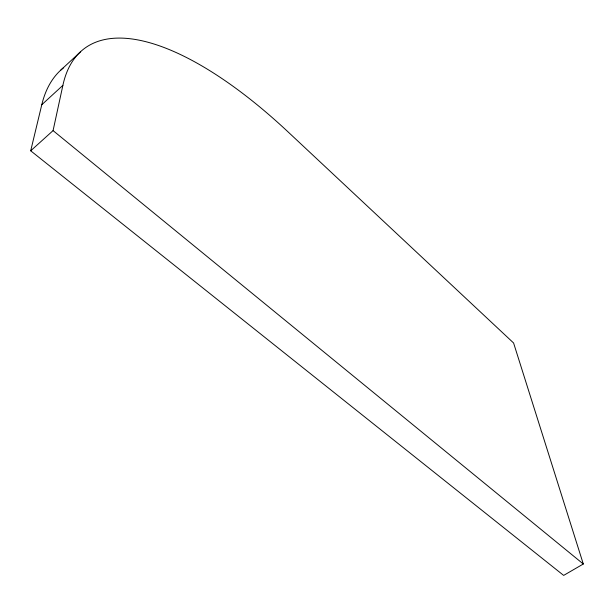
<?xml version="1.0" encoding="UTF-8"?>
<svg xmlns="http://www.w3.org/2000/svg" width="614" height="614" viewBox="0 0 614 614"><rect width="100%" height="100%" fill="white"/><g stroke="black" fill="none" stroke-linecap="round" stroke-linejoin="round"><path stroke-width="0.92" d="M30.7 150.798L53.073 130.613L62.881 85.361A324.491 124.304 53.1 0 1 288.365 132.187L513.588 342.988L583.3 563.997L563.652 575.41L30.7 150.798L41.783 104.733A321.751 129.892 53.1 0 1 63.595 67.709M60.763 70.126L80.672 51.699M41.783 104.733L62.881 85.361M53.073 130.613L583.3 563.997"/></g></svg>
